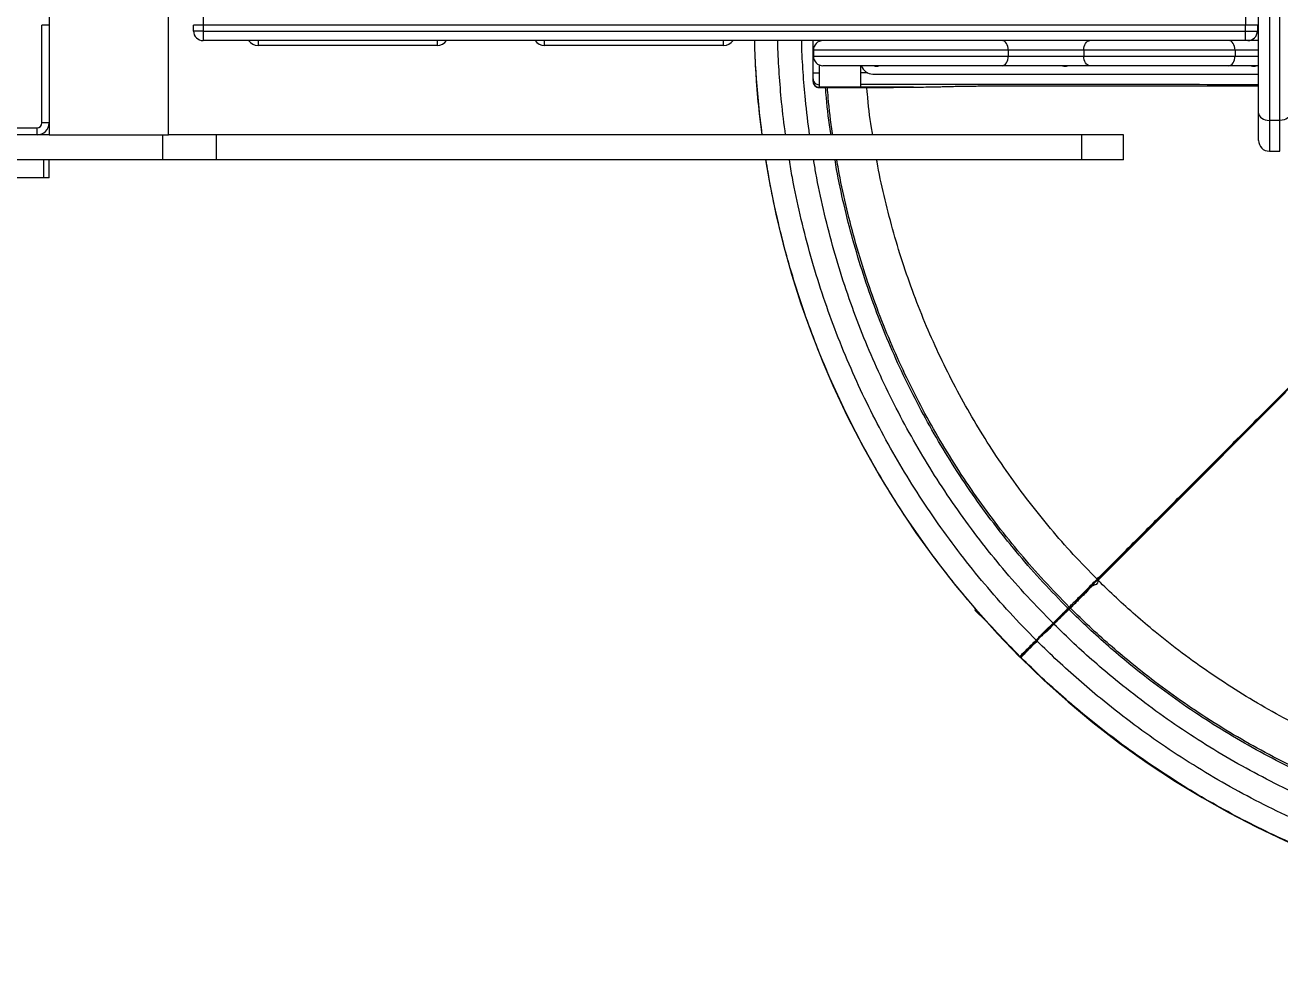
# Model space of a CAD drawing. Header units: millimetres. Extents: x -6600 to 7025, y -6221 to 3623.
# Drawn here: x 3396 to 4447, y -1046 to -256 of the extents above; entities that cross this region are included whole.
import ezdxf

# ---------------------------------------------------------------- set-up
doc = ezdxf.new("R2010")
doc.units = ezdxf.units.MM
for name, color, linetype in [('DIKOM_ЗОНА', 80, 'Continuous'), ('DIKOM_ОБЪЕКТ', 7, 'Continuous'), ('DIKOM_РАЗМЕР_ЗОНА', 7, 'Continuous'), ('DIKOM_РАЗМЕР_ОБЪЕКТА', 7, 'Continuous')]:
    doc.layers.add(name, color=color, linetype=linetype)
doc.styles.add('style1', font='arial.ttf', dxfattribs={"width": 0.8})
doc.dimstyles.new('1-50', dxfattribs={"dimtxt": 300, "dimasz": 200, "dimexe": 100, "dimexo": 0, "dimgap": 100, "dimtad": 1, "dimtxsty": 'style1', "dimcen": 200, "dimclrd": 7, "dimclre": 7, "dimclrt": 7, "dimadec": 1, "dimazin": 2, "dimtfac": 1, "dimtmove": 0, "dimatfit": 2, "dimfxl": 0, "dimlwd": 25, "dimlwe": 18, "dimarcsym": 0})

# ---------------------------------------------------------------- blocks, each defined once
blk = doc.blocks.new('*D0')
at = {"layer": 'Defpoints', "color": 0, "transparency": 16777216}
for p in [(5516.1, -354), (-3645.1, -372.5), (5516.1, -5541.8)]:
    blk.add_point(p, dxfattribs=at)
at = {"layer": 'DIKOM_РАЗМЕР_ОБЪЕКТА', "color": 7, "lineweight": 18, "transparency": 16777216}
for p, q in [((5516.1, -354), (5516.1, -5641.8)), ((-3645.1, -372.5), (-3645.1, -5641.8))]:
    blk.add_line(p, q, dxfattribs=at)
at = {"layer": 'DIKOM_РАЗМЕР_ОБЪЕКТА', "color": 7, "lineweight": 25, "transparency": 16777216}
blk.add_line((-3445.1, -5541.8), (5316.1, -5541.8), dxfattribs=at)
at = {"layer": 'DIKOM_РАЗМЕР_ОБЪЕКТА', "color": 7, "transparency": 16777216}
for points in [[(-3445.1, -5508.5), (-3445.1, -5575.1), (-3645.1, -5541.8)], [(5316.1, -5508.5), (5316.1, -5575.1), (5516.1, -5541.8)]]:
    blk.add_solid(points, dxfattribs=at)
at = {"layer": 'DIKOM_РАЗМЕР_ОБЪЕКТА', "color": 7, "transparency": 16777216, "insert": (935.5, -5288.6), "char_height": 300, "attachment_point": 5, "style": 'style1'}
blk.add_mtext('9150', dxfattribs=at)
blk = doc.blocks.new('*D3')
at = {"layer": 'Defpoints', "color": 0, "transparency": 16777216}
for p in [(-5145.1, 52.6), (7022.2, -451), (7022.2, -6120.9)]:
    blk.add_point(p, dxfattribs=at)
at = {"layer": 'DIKOM_РАЗМЕР_ЗОНА', "color": 7, "lineweight": 18, "transparency": 16777216}
for p, q in [((-5145.1, 52.6), (-5145.1, -6220.9)), ((7022.2, -451), (7022.2, -6220.9))]:
    blk.add_line(p, q, dxfattribs=at)
at = {"layer": 'DIKOM_РАЗМЕР_ЗОНА', "color": 7, "lineweight": 25, "transparency": 16777216}
blk.add_line((-4945.1, -6120.9), (6822.2, -6120.9), dxfattribs=at)
at = {"layer": 'DIKOM_РАЗМЕР_ЗОНА', "color": 7, "transparency": 16777216}
for points in [[(-4945.1, -6087.6), (-4945.1, -6154.2), (-5145.1, -6120.9)], [(6822.2, -6087.6), (6822.2, -6154.2), (7022.2, -6120.9)]]:
    blk.add_solid(points, dxfattribs=at)
at = {"layer": 'DIKOM_РАЗМЕР_ЗОНА', "color": 7, "transparency": 16777216, "insert": (938.6, -5867.7), "char_height": 300, "attachment_point": 5, "style": 'style1'}
blk.add_mtext('12150', dxfattribs=at)

msp = doc.modelspace()

# ---------------------------------------------------------------- linework, layer by layer
at = {"layer": 'DIKOM_ЗОНА', "color": 3}
msp.add_lwpolyline([(476.69, -3458.2, 0.38398816), (1968.54, -2114.347, -0.38398816), (2217.182, -1890.372), (3117.269, -1890.372, -0.18113566), (3281.507, -1951.889, 0.64364085), (7025.338, -248.407), (7025.338, 952.848, 0.1990239), (6732.141, 1660.258), (6371.867, 2020.224, 0.19880084), (5665.063, 2312.814), (5272.509, 2312.814, -0.36782377), (5025.739, 2522.753, 0.36782377), (3732.558, 3622.925), (2016.737, 3622.925, 0.16481903), (1530.425, 3458.142, -0.16481903), (1044.112, 3293.358)], format="xyb", dxfattribs=at)
at = {"layer": 'DIKOM_ОБЪЕКТ', "color": 7, "linetype": 'Continuous', "lineweight": 15}
for p, q in [((4437.79, 539.433), (4437.79, -336.177)), ((4446.589, -336.177), (4446.589, 539.433)), ((4428.69, -330.186), (4428.69, 533.442)), ((3415.689, -248.372), (3415.689, -348.372)), ((3515.69, -348.372), (3515.69, -248.372)), ((3544.689, -248.372), (3544.689, -256.372)), ((4417.69, -248.372), (4417.69, -256.372)), ((3409.69, -338.372), (3409.69, -256.372)), ((3415.689, -256.372), (3409.69, -256.372)), ((3544.689, -256.372), (3536.69, -256.372)), ((3536.69, -261.372), (3536.69, -256.372)), ((3544.689, -261.372), (3536.69, -261.372)), ((4417.69, -256.372), (3544.689, -256.372)), ((3544.689, -256.372), (3544.689, -261.372)), ((3544.689, -261.372), (3544.689, -269.372)), ((3544.689, -261.372), (4417.69, -261.372)), ((4427.689, -256.372), (4417.69, -256.372)), ((4417.69, -261.372), (4417.69, -256.372)), ((4417.69, -269.372), (4417.69, -261.372)), ((4417.69, -261.372), (4427.689, -261.372)), ((4427.689, -256.372), (4427.689, -261.372)), ((4428.69, -256.372), (4427.689, -256.372)), ((4427.689, -261.372), (4428.69, -261.372)), ((4417.69, -269.372), (3544.689, -269.372)), ((3590.69, -269.372), (3590.69, -273.372)), ((3740.69, -269.372), (3740.69, -273.372)), ((3830.69, -273.372), (3830.69, -269.372)), ((3980.689, -273.372), (3980.689, -269.372)), ((4055.69, -296.345), (4055.69, -269.372)), ((4060.69, -269.372), (4060.69, -270.106)), ((4419.689, -269.372), (4417.69, -269.372)), ((4428.69, -269.372), (4419.689, -269.372)), ((3740.69, -273.372), (3590.69, -273.372)), ((3980.689, -273.372), (3830.69, -273.372)), ((4218.983, -277.372), (4055.88, -277.372)), ((4055.88, -277.372), (4055.88, -282.372)), ((4055.88, -282.372), (4218.983, -282.372)), ((4218.983, -277.372), (4218.983, -282.372)), ((4282.397, -277.372), (4218.983, -277.372)), ((4218.983, -282.372), (4282.397, -282.372)), ((4282.397, -277.372), (4282.397, -282.372)), ((4408.983, -277.372), (4282.397, -277.372)), ((4282.397, -282.372), (4408.983, -282.372)), ((4408.983, -277.372), (4408.983, -282.372)), ((4428.69, -277.372), (4408.983, -277.372)), ((4408.983, -282.372), (4428.69, -282.372)), ((4060.69, -289.69), (4060.69, -296.345)), ((4213.909, -290.372), (4063.88, -290.372)), ((4095.69, -296.345), (4095.69, -290.372)), ((4287.47, -290.372), (4213.909, -290.372)), ((4403.91, -290.372), (4287.47, -290.372)), ((4428.69, -290.372), (4403.91, -290.372)), ((4055.69, -296.345), (4060.69, -296.345)), ((4055.69, -303.373), (4055.69, -301.345)), ((4055.69, -303.695), (4055.69, -303.373)), ((4101.308, -296.345), (4095.69, -296.345)), ((4105.689, -297.372), (4428.69, -297.372)), ((4060.69, -306.344), (4060.69, -308.372)), ((4095.69, -308.372), (4060.69, -308.372)), ((4060.69, -308.372), (4060.69, -308.695)), ((4060.69, -308.695), (4082.177, -308.695)), ((4139.643, -308.372), (4095.69, -308.372)), ((4428.69, -352.933), (4428.69, -330.186)), ((4446.589, -336.177), (4437.79, -336.177)), ((4437.79, -336.177), (4437.79, -362.033)), ((4446.589, -362.033), (4446.589, -336.177)), ((2725.69, -342.372), (3405.69, -342.372)), ((3405.69, -348.372), (3405.69, -342.372)), ((3415.689, -338.372), (3409.69, -338.372)), ((3415.689, -348.372), (2715.69, -348.372)), ((3415.689, -348.372), (3515.69, -348.372)), ((3511.08, -369.372), (3511.08, -348.372)), ((3556.042, -348.372), (3515.69, -348.372)), ((3556.042, -369.372), (3556.042, -348.372)), ((4280.65, -348.372), (3556.042, -348.372)), ((4280.65, -369.372), (4280.65, -348.372)), ((4315.689, -348.372), (4280.65, -348.372)), ((4315.689, -369.372), (4315.689, -348.372)), ((4315.689, -369.372), (4315.689, -348.372)), ((4315.689, -348.372), (4315.689, -348.372)), ((4437.79, -362.033), (4446.589, -362.033)), ((3511.08, -369.372), (2655.69, -369.372)), ((3411.427, -384.372), (3411.427, -369.372)), ((3415.689, -384.372), (3415.689, -369.372)), ((3556.042, -369.372), (3511.08, -369.372)), ((4280.65, -369.372), (3556.042, -369.372)), ((4315.689, -369.372), (4280.65, -369.372)), ((4315.689, -369.372), (4315.689, -369.372)), ((3411.427, -384.372), (3352.681, -384.372)), ((3415.689, -384.372), (3411.427, -384.372)), ((4293.726, -721.479), (4291.436, -723.735)), ((4191.694, -745.942), (4191.206, -746.43)), ((4269.078, -744.983), (4269.125, -745.86)), ((4270.158, -743.903), (4270.22, -745.041)), ((4191.206, -746.43), (4200.164, -755.389)), ((4256.573, -757.489), (4257.103, -758.017)), ((4257.1, -758.007), (4257.1, -758.007)), ((4242.431, -771.631), (4242.963, -772.161)), ((4228.795, -785.266), (4229.667, -785.313))]:
    msp.add_line(p, q, dxfattribs=at)
at = {"layer": 'DIKOM_ОБЪЕКТ', "color": 7, "linetype": 'Continuous', "lineweight": 15, "flags": 128}
for points in [[(4218.983, -277.372), (4218.885, -275.811), (4218.596, -274.31), (4218.128, -272.927), (4217.497, -271.715), (4216.728, -270.72), (4215.851, -269.981), (4214.899, -269.526), (4213.909, -269.372)], [(4282.397, -277.372), (4282.494, -275.811), (4282.782, -274.31), (4283.252, -272.927), (4283.882, -271.715), (4284.651, -270.72), (4285.528, -269.981), (4286.48, -269.526), (4287.47, -269.372)], [(4408.983, -277.372), (4408.885, -275.811), (4408.596, -274.31), (4408.128, -272.927), (4407.497, -271.715), (4406.728, -270.72), (4405.851, -269.981), (4404.899, -269.526), (4403.91, -269.372)], [(4213.909, -290.372), (4214.899, -290.218), (4215.851, -289.763), (4216.728, -289.024), (4217.497, -288.029), (4218.128, -286.816), (4218.596, -285.433), (4218.885, -283.933), (4218.983, -282.372)], [(4287.47, -290.372), (4286.48, -290.218), (4285.528, -289.763), (4284.651, -289.024), (4283.882, -288.029), (4283.252, -286.816), (4282.782, -285.433), (4282.494, -283.933), (4282.397, -282.372)], [(4403.91, -290.372), (4404.899, -290.218), (4405.851, -289.763), (4406.728, -289.024), (4407.497, -288.029), (4408.128, -286.816), (4408.596, -285.433), (4408.885, -283.933), (4408.983, -282.372)], [(4235.689, -307.195), (4238.69, -307.195), (4250.689, -307.195), (4298.69, -307.194), (4428.69, -307.194)], [(4428.69, -330.186), (4428.864, -331.354), (4429.382, -332.478), (4430.223, -333.514), (4431.355, -334.422), (4432.733, -335.167), (4434.307, -335.72), (4436.014, -336.061), (4437.79, -336.177)], [(4455.689, -330.186), (4455.515, -331.354), (4454.997, -332.478), (4454.156, -333.514), (4453.024, -334.422), (4451.646, -335.167), (4450.072, -335.72), (4448.365, -336.061), (4446.589, -336.177)], [(4015.867, -369.372), (4018.767, -386.829), (4024.462, -414.644), (4030.6, -439.958), (4037.609, -465.067), (4045.475, -489.928), (4054.185, -514.498), (4063.725, -538.736), (4072.124, -558.263), (4084.19, -583.964), (4097.211, -609.204), (4111.161, -633.933), (4126.026, -658.122), (4141.79, -681.747), (4158.42, -704.759), (4174.867, -725.857), (4192.056, -746.374), (4209.956, -766.275), (4228.537, -785.524), (4228.537, -785.524), (4228.537, -785.524)], [(4450.658, -564.814), (4437.16, -578.335), (4423.882, -591.638), (4407.44, -608.109), (4391.408, -624.166), (4375.834, -639.766), (4360.759, -654.866), (4346.225, -669.424), (4332.27, -683.4), (4318.936, -696.757), (4306.257, -709.457), (4294.285, -721.45), (4294.285, -721.45), (4294.285, -721.45)], [(4293.705, -721.456), (4293.709, -721.451), (4293.736, -721.421)], [(4269.078, -744.983), (4269.683, -744.379), (4270.158, -743.903)], [(4242.431, -771.631), (4250.35, -763.711), (4256.573, -757.489)], [(4228.537, -785.524), (4228.681, -785.38), (4228.795, -785.266)], [(4229.741, -785.505), (4229.699, -785.546), (4229.475, -785.77)], [(4229.483, -786.469), (4248.967, -805.204), (4269.111, -823.24), (4289.876, -840.543), (4312.338, -857.909), (4335.44, -874.43), (4359.135, -890.071), (4381.374, -903.63), (4404.085, -916.429), (4427.227, -928.446), (4450.76, -939.661), (4474.644, -950.054), (4494.391, -957.923), (4521.096, -967.564), (4548.151, -976.205), (4575.5, -983.826), (4603.117, -990.419), (4630.969, -995.978), (4658.999, -1000.49), (4685.548, -1003.779), (4712.21, -1006.133), (4738.94, -1007.548), (4765.69, -1008.02), (4765.69, -1008.02)]]:
    msp.add_lwpolyline(points, dxfattribs=at)
at = {"layer": 'DIKOM_ОБЪЕКТ', "color": 7, "linetype": 'Continuous', "lineweight": 15}
for centre, radius, start, end in [((3544.69, -261.372), 8, 180, 270), ((4419.69, -261.372), 8, 270, 0), ((3590.69, -263.372), 10, 216.869898, 270), ((3740.69, -263.372), 10, 270, 323.130102), ((3830.69, -263.372), 10, 216.869898, 270), ((3980.69, -263.372), 10, 270, 323.130102), ((4063.88, -277.372), 8, 90, 180), ((4063.88, -282.372), 8, 180, 270), ((4105.69, -287.372), 10, 197.457603, 270), ((4108.69, -286.372), 4.5, 242.733956, 297.266044), ((4266.69, -286.372), 4.5, 242.733956, 297.266044), ((4424.69, -286.372), 4.5, 242.733956, 297.266044), ((4060.689, -301.344), 4.999, 180.002644, 270.007396), ((4060.689, -303.372), 4.999, 180.002655, 270.007383), ((4060.689, -303.695), 4.999, 180.002647, 270.007396), ((3405.69, -338.372), 4, 270, 0), ((3405.69, -338.372), 10, 270, 0), ((4437.79, -352.933), 9.1, 180, 270), ((4293.993, -721.767), 0.431, 47.351596, 126.56955), ((4408.948, -884.142), 195.96, 134.700158, 135.146347), ((4270.762, -745.214), 0.505, 108.691702, 141.603056), ((4270.759, -745.21), 0.5, 45.390475, 108.517166), ((4397.148, -618.333), 197.799, 224.923426, 225.031099), ((4253.18, -762.185), 5.729, 43.104843, 46.817079), ((4271.62, -743.784), 40.331, 224.704569, 225.237495)]:
    msp.add_arc(centre, radius, start, end, dxfattribs=at)
for points, knots in [([(4006.428, -269.372), (4006.467, -271.826), (4006.652, -283.292), (4007.975, -303.735), (4009.985, -327.635), (4011.983, -342.469), (4012.778, -348.372)], [0, 0, 0, 0, 0.09285442, 0.43382125, 0.7746865, 1, 1, 1, 1]), ([(4013.07, -348.372), (4011.998, -339.854), (4009.909, -323.263), (4007.986, -298.483), (4006.933, -280.66), (4006.782, -270.95), (4006.758, -269.372)], [0, 0, 0, 0, 0.32478151, 0.63257112, 0.94028038, 1, 1, 1, 1]), ([(4032.558, -348.372), (4031.371, -339.225), (4029.159, -322.194), (4027.23, -297.148), (4026.205, -279.956), (4026.061, -270.691), (4026.041, -269.372)], [0, 0, 0, 0, 0.34881324, 0.64949339, 0.95009532, 1, 1, 1, 1]), ([(4052.698, -348.372), (4051.422, -338.573), (4049.146, -321.105), (4047.188, -295.838), (4046.198, -279.3), (4046.059, -270.472), (4046.041, -269.372)], [0, 0, 0, 0, 0.37365781, 0.66606819, 0.95840203, 1, 1, 1, 1]), ([(4055.69, -301.345), (4055.69, -301.28), (4055.69, -301.15), (4055.69, -300.264), (4055.69, -298.978), (4055.69, -297.589), (4055.69, -296.687), (4055.69, -296.345)], [0, 0, 0, 0, 0.21676157, 0.43358681, 0.65059419, 0.86746018, 1, 1, 1, 1]), ([(4060.69, -296.345), (4060.69, -296.345), (4060.69, -297.028), (4060.69, -298.833), (4060.69, -301.613), (4060.69, -304.186), (4060.69, -305.956), (4060.69, -306.215), (4060.69, -306.344)], [0, 0, 0, 0, 0.00000388, 0.13242013, 0.34958135, 0.56670539, 0.78356251, 1, 1, 1, 1]), ([(4095.69, -306.229), (4095.69, -305.928), (4095.69, -305.328), (4095.69, -302.98), (4095.69, -299.894), (4095.69, -297.528), (4095.69, -296.345)], [0, 0, 0, 0, 0.24998098, 0.499984, 0.74998943, 1, 1, 1, 1]), ([(4070.553, -348.372), (4070.495, -348.024), (4068.792, -337.7), (4067.316, -324.451), (4066.283, -311.534), (4066.056, -308.695)], [0, 0, 0, 0, 0.02650601, 0.78600633, 1, 1, 1, 1]), ([(4072.1, -348.372), (4072.031, -347.952), (4070.315, -337.579), (4068.839, -324.329), (4067.811, -311.484), (4067.588, -308.695)], [0, 0, 0, 0, 0.03196748, 0.78977848, 1, 1, 1, 1]), ([(4082.177, -308.695), (4084.245, -308.694), (4089.042, -308.692), (4096.536, -308.678), (4104.665, -308.651), (4112.715, -308.612), (4121.378, -308.556), (4130.515, -308.479), (4136.588, -308.408), (4139.643, -308.372)], [0, 0, 0, 0, 0.10113188, 0.23460038, 0.36807216, 0.50542081, 0.64276229, 0.82027611, 1, 1, 1, 1]), ([(4095.69, -308.372), (4095.69, -308.032), (4095.69, -307.501), (4095.69, -306.872), (4095.69, -306.588), (4095.69, -306.446), (4095.69, -306.411), (4095.69, -306.289), (4095.69, -306.229)], [0, 0, 0, 0, 0.50001332, 0.78001985, 0.90322252, 0.93548988, 0.96775826, 1, 1, 1, 1]), ([(4428.69, -306.297), (4412.252, -306.294), (4301.252, -306.268), (4190.252, -306.247), (4095.69, -306.229)], [0, 0, 0, 0, 0.14808877, 1, 1, 1, 1]), ([(4105.471, -348.372), (4105.141, -346.406), (4103.225, -334.958), (4101.677, -321.694), (4100.767, -310.387), (4100.628, -308.663)], [0, 0, 0, 0, 0.14944752, 0.87031879, 1, 1, 1, 1]), ([(4139.643, -308.372), (4142.525, -308.333), (4148.325, -308.256), (4155.458, -308.128), (4161.465, -308.001), (4164.606, -307.916), (4166.183, -307.873)], [0, 0, 0, 0, 0.27748838, 0.55845158, 0.77836779, 1, 1, 1, 1]), ([(4166.183, -307.873), (4167.969, -307.826), (4171.438, -307.735), (4177.708, -307.613), (4184.513, -307.506), (4191.572, -307.418), (4198.68, -307.347), (4205.681, -307.292), (4212.946, -307.249), (4220.415, -307.218), (4228.018, -307.198), (4233.134, -307.196), (4235.689, -307.195)], [0, 0, 0, 0, 0.116756194, 0.226725251, 0.337049336, 0.447019657, 0.539114052, 0.631417278, 0.723508442, 0.815606437, 0.907904116, 1, 1, 1, 1]), ([(4293.447, -720.614), (4296.881, -717.18), (4303.802, -710.259), (4314.949, -699.112), (4326.747, -687.314), (4339.233, -674.828), (4352.373, -661.688), (4366.145, -647.916), (4380.516, -633.545), (4395.448, -618.613), (4410.899, -603.163), (4426.819, -587.242), (4443.154, -570.908), (4459.847, -554.214), (4476.835, -537.226), (4494.055, -520.006), (4511.439, -502.622), (4528.918, -485.143), (4546.426, -467.636), (4563.893, -450.169), (4581.252, -432.809), (4598.44, -415.622), (4615.295, -398.766), (4631.766, -382.296), (4647.804, -366.257), (4663.466, -350.595), (4678.699, -335.362), (4693.104, -320.958), (4702.269, -311.793), (4706.624, -307.438)], [0, 0, 0, 0, 0.03460364, 0.06973938, 0.10538134, 0.14150019, 0.17806374, 0.21503718, 0.2523826, 0.29005941, 0.32802588, 0.36623598, 0.40464441, 0.44320152, 0.4818599, 0.52056839, 0.55927678, 0.59793512, 0.63649335, 0.67490155, 0.71311163, 0.75107768, 0.7887545, 0.8254431, 0.86177282, 0.89770882, 0.9332169, 0.96826745, 1, 1, 1, 1]), ([(4228.795, -785.266), (4222.433, -778.772), (4209.71, -765.781), (4191.529, -745.445), (4174.037, -724.514), (4157.324, -702.959), (4141.39, -680.818), (4125.364, -656.77), (4109.441, -630.723), (4093.848, -602.61), (4079.458, -573.858), (4066.768, -545.574), (4055.649, -517.869), (4045.972, -490.846), (4037.327, -463.475), (4029.704, -435.8), (4023.203, -407.846), (4018.711, -385.686), (4016.756, -372.8), (4016.236, -369.372)], [0, 0, 0, 0, 0.05743898, 0.11488425, 0.17231755, 0.2297654, 0.28719782, 0.34464445, 0.41233496, 0.48003747, 0.54772721, 0.61543036, 0.67586803, 0.73631666, 0.79675831, 0.85720298, 0.91764939, 0.97808907, 1, 1, 1, 1]), ([(4242.431, -771.631), (4235.006, -764.019), (4220.158, -748.796), (4199.158, -724.772), (4179.142, -699.933), (4160.232, -674.235), (4142.55, -647.91), (4126.107, -621.013), (4110.911, -593.613), (4096.885, -565.592), (4083.974, -536.811), (4072.222, -507.303), (4061.692, -477.116), (4052.455, -446.502), (4044.625, -415.51), (4039.053, -389.777), (4036.606, -374.313), (4035.824, -369.372)], [0, 0, 0, 0, 0.06939655, 0.13879102, 0.2081903, 0.2775824, 0.34698325, 0.41513502, 0.48329823, 0.55144936, 0.61961303, 0.68915433, 0.75870987, 0.82825006, 0.89780603, 0.96734623, 1, 1, 1, 1]), ([(4256.573, -757.489), (4249.349, -750.083), (4234.901, -735.272), (4214.47, -711.896), (4194.994, -687.729), (4176.596, -662.725), (4159.392, -637.112), (4143.393, -610.942), (4128.607, -584.283), (4114.962, -557.018), (4102.399, -529.016), (4090.965, -500.304), (4080.72, -470.934), (4071.729, -441.147), (4064.121, -410.991), (4058.902, -387.04), (4056.679, -373.088), (4056.087, -369.372)], [0, 0, 0, 0, 0.069915031, 0.139827034, 0.209744733, 0.279654724, 0.349574351, 0.418234988, 0.486907303, 0.555566698, 0.62423969, 0.694299898, 0.764374867, 0.83443439, 0.904510087, 0.974569267, 1, 1, 1, 1]), ([(4269.078, -744.983), (4262.032, -737.76), (4247.939, -723.312), (4228.009, -700.51), (4209.012, -676.937), (4191.065, -652.547), (4174.284, -627.563), (4158.678, -602.036), (4144.256, -576.032), (4130.945, -549.437), (4118.691, -522.122), (4107.537, -494.116), (4097.546, -465.467), (4088.772, -436.413), (4081.364, -406.995), (4076.451, -384.62), (4074.428, -372.004), (4074.006, -369.372)], [0, 0, 0, 0, 0.070405323, 0.14080698, 0.211214673, 0.281614719, 0.352023773, 0.421165267, 0.490318471, 0.559459075, 0.628613462, 0.699164238, 0.769730126, 0.840280427, 0.910846902, 0.981397003, 1, 1, 1, 1]), ([(4270.158, -743.903), (4263.127, -736.695), (4249.065, -722.279), (4229.179, -699.527), (4210.223, -676.005), (4192.316, -651.668), (4175.57, -626.739), (4159.999, -601.267), (4145.607, -575.319), (4132.326, -548.782), (4120.098, -521.527), (4108.969, -493.582), (4098.999, -464.995), (4090.244, -436.004), (4082.853, -406.65), (4077.967, -384.411), (4075.961, -371.911), (4075.553, -369.372)], [0, 0, 0, 0, 0.07044874, 0.14089426, 0.21134544, 0.28178922, 0.3522427, 0.42142706, 0.49062365, 0.55980706, 0.62900428, 0.69959906, 0.77020905, 0.84080319, 0.91141338, 0.98200742, 1, 1, 1, 1]), ([(4293.447, -720.614), (4286.746, -713.745), (4273.346, -700.006), (4254.393, -678.324), (4236.329, -655.906), (4219.263, -632.714), (4203.305, -608.956), (4188.465, -584.681), (4174.75, -559.953), (4162.092, -534.664), (4150.44, -508.689), (4139.832, -482.058), (4130.334, -454.814), (4121.981, -427.187), (4114.971, -399.207), (4110.643, -379.906), (4109.009, -369.894), (4108.924, -369.372)], [0, 0, 0, 0, 0.07145606, 0.14290988, 0.21436879, 0.28582075, 0.35728168, 0.4274564, 0.49764264, 0.56781615, 0.63800342, 0.70960843, 0.78122844, 0.85283268, 0.92445327, 0.99605725, 1, 1, 1, 1]), ([(4619.303, -395.497), (4617.769, -397.035), (4613.364, -401.449), (4606.044, -408.784), (4597.35, -417.496), (4588.619, -426.241), (4579.864, -435.011), (4571.092, -443.797), (4562.312, -452.591), (4553.531, -461.386), (4544.757, -470.171), (4535.998, -478.941), (4527.262, -487.687), (4518.558, -496.402), (4509.893, -505.076), (4501.272, -513.707), (4492.689, -522.298), (4484.138, -530.859), (4475.616, -539.388), (4467.132, -547.881), (4458.693, -556.327), (4450.308, -564.721), (4441.984, -573.052), (4433.729, -581.314), (4425.553, -589.498), (4417.461, -597.596), (4409.464, -605.601), (4401.567, -613.504), (4393.78, -621.298), (4386.108, -628.976), (4378.559, -636.531), (4371.141, -643.956), (4363.852, -651.251), (4356.681, -658.428), (4349.626, -665.488), (4342.691, -672.429), (4335.892, -679.234), (4329.231, -685.899), (4322.723, -692.412), (4316.483, -698.657), (4312.496, -702.647), (4310.565, -704.579)], [0, 0, 0, 0, 0.01388773, 0.03987302, 0.06588464, 0.09191768, 0.11796293, 0.14401403, 0.17006218, 0.19609958, 0.22212142, 0.24812021, 0.27409, 0.3000236, 0.32591682, 0.35175042, 0.37756548, 0.40343817, 0.42936523, 0.45533753, 0.4813498, 0.50739239, 0.53345952, 0.5595438, 0.58563494, 0.61172481, 0.63780373, 0.66386444, 0.68989824, 0.71589842, 0.74185783, 0.76776985, 0.79362789, 0.81949103, 0.84547044, 0.87147341, 0.89749277, 0.92352106, 0.94954819, 0.97556639, 1, 1, 1, 1]), ([(4310.565, -704.579), (4310.44, -704.704), (4308.519, -706.628), (4304.814, -710.282), (4299.791, -715.099), (4296.053, -718.79), (4294.237, -720.806), (4293.708, -721.393)], [0, 0, 0, 0, 0.02110482, 0.32559158, 0.64517576, 0.89666319, 1, 1, 1, 1]), ([(4270.158, -743.903), (4270.274, -743.787), (4270.508, -743.553), (4271.761, -742.3), (4273.686, -740.376), (4276.338, -737.724), (4279.67, -734.391), (4283.662, -730.4), (4288.206, -725.855), (4291.706, -722.355), (4293.447, -720.614)], [0, 0, 0, 0, 0.12340441, 0.24816609, 0.37385079, 0.50000105, 0.62615013, 0.7518354, 0.87659778, 1, 1, 1, 1]), ([(4270.512, -744.994), (4270.592, -744.912), (4270.819, -744.68), (4272.061, -743.434), (4274.08, -741.409), (4276.752, -738.731), (4280.103, -735.375), (4284.101, -731.372), (4287.881, -727.585), (4290.492, -724.972), (4291.425, -724.039)], [0, 0, 0, 0, 0.08290416, 0.23430023, 0.37158066, 0.50885997, 0.65013014, 0.79140148, 0.92550868, 1, 1, 1, 1]), ([(4294.285, -721.45), (4294.285, -721.45), (4294.285, -725.253), (4288.465, -725.536), (4285.039, -731.236), (4280.849, -734.832), (4277.605, -738.273), (4274.913, -740.948), (4272.859, -743.042), (4271.555, -744.379), (4271.11, -744.854), (4271.11, -744.854), (4271.11, -744.854)], [0, 0, 0, 0, 0.00000031, 0.11930925, 0.23861712, 0.36189135, 0.48560484, 0.60932, 0.73259406, 0.86629622, 0.99999938, 1, 1, 1, 1]), ([(4765.69, -916.223), (4756.094, -916.104), (4736.904, -915.865), (4708.17, -913.935), (4679.545, -910.857), (4651.078, -906.525), (4622.995, -901.009), (4595.337, -894.338), (4568.154, -886.551), (4541.321, -877.618), (4514.714, -867.491), (4488.383, -856.159), (4462.398, -843.618), (4436.974, -829.964), (4412.168, -815.228), (4388.016, -799.431), (4364.575, -782.609), (4343.811, -766.311), (4325.572, -750.831), (4309.627, -736.457), (4299.399, -726.453), (4294.285, -721.45)], [0, 0, 0, 0, 0.0550037, 0.11000705, 0.16501292, 0.22001379, 0.27502155, 0.32903916, 0.38306559, 0.43708136, 0.4911088, 0.54622812, 0.60135803, 0.65647617, 0.71160648, 0.76672405, 0.82185455, 0.8769728, 0.91798659, 0.95898997, 1, 1, 1, 1]), ([(4256.573, -757.489), (4257.328, -756.733), (4258.884, -755.178), (4261.192, -752.87), (4263.412, -750.649), (4265.4, -748.662), (4267.026, -747.035), (4268.194, -745.867), (4268.916, -745.146), (4269.025, -745.036), (4269.078, -744.983)], [0, 0, 0, 0, 0.116705, 0.2402457, 0.36879343, 0.50000517, 0.63121153, 0.75975888, 0.88329709, 1, 1, 1, 1]), ([(4269.368, -745.89), (4269.347, -745.907), (4269.291, -745.955), (4269.05, -746.177), (4268.566, -746.643), (4267.859, -747.329), (4266.96, -748.209), (4265.891, -749.262), (4264.659, -750.481), (4263.291, -751.836), (4261.812, -753.307), (4260.243, -754.869), (4258.661, -756.444), (4257.606, -757.5), (4257.099, -758.007)], [0, 0, 0, 0, 0.04944902, 0.13365131, 0.22345842, 0.31103733, 0.39763817, 0.48491606, 0.57146253, 0.65817709, 0.74562426, 0.83246091, 0.91956131, 1, 1, 1, 1]), ([(4270.028, -745.932), (4270.028, -745.932), (4270.028, -745.932), (4269.923, -745.988), (4269.566, -746.311), (4268.788, -747.029), (4267.695, -748.073), (4266.277, -749.447), (4264.524, -751.161), (4262.541, -753.117), (4260.465, -755.176), (4258.735, -756.895), (4257.698, -757.934), (4257.363, -758.27)], [0, 0, 0, 0, 0.00000218, 0.05887817, 0.16737597, 0.27587357, 0.3836082, 0.49134794, 0.61089196, 0.73042748, 0.83921803, 0.94800485, 1, 1, 1, 1]), ([(4270.608, -744.766), (4270.539, -744.79), (4270.4, -744.838), (4270.383, -744.884), (4270.022, -745.069), (4269.683, -745.493), (4269.348, -745.912)], [0, 0, 0, 0, 0.01255814, 0.02502779, 0.03724315, 1, 1, 1, 1]), ([(4269.373, -745.894), (4269.376, -745.891), (4269.417, -745.848), (4269.531, -745.803), (4269.697, -745.777), (4269.846, -745.81), (4269.957, -745.867), (4270.007, -745.911), (4270.03, -745.931)], [0, 0, 0, 0, 0.01715939, 0.25112937, 0.48513335, 0.71875381, 0.87438699, 1, 1, 1, 1]), ([(4270.03, -745.931), (4270.03, -745.931), (4270.029, -745.932), (4270.029, -745.932), (4270.028, -745.932)], [0, 0, 0, 0, 0.50036956, 1, 1, 1, 1]), ([(4765.69, -950.687), (4755.599, -950.561), (4735.418, -950.31), (4705.202, -948.28), (4675.1, -945.043), (4645.164, -940.487), (4615.631, -934.688), (4586.546, -927.672), (4557.96, -919.482), (4529.743, -910.089), (4501.763, -899.44), (4474.074, -887.522), (4446.747, -874.334), (4420.011, -859.976), (4393.925, -844.479), (4368.527, -827.868), (4343.876, -810.177), (4322.05, -793.045), (4302.885, -776.78), (4286.141, -761.688), (4275.4, -751.184), (4270.028, -745.932)], [0, 0, 0, 0, 0.0550149, 0.11002611, 0.16504257, 0.22005213, 0.27507066, 0.32909808, 0.38313309, 0.43715977, 0.49119712, 0.54632543, 0.6014653, 0.65659336, 0.71173326, 0.76686118, 0.82200169, 0.87712914, 0.91809084, 0.95904193, 1, 1, 1, 1]), ([(4765.69, -949.159), (4755.621, -949.034), (4735.484, -948.783), (4705.334, -946.758), (4675.297, -943.528), (4645.426, -938.982), (4615.958, -933.195), (4586.936, -926.194), (4558.412, -918.023), (4530.256, -908.65), (4502.337, -898.024), (4474.708, -886.132), (4447.441, -872.973), (4420.763, -858.646), (4394.733, -843.183), (4369.391, -826.607), (4344.793, -808.955), (4323.015, -791.861), (4303.893, -775.632), (4287.186, -760.574), (4276.469, -750.094), (4271.11, -744.854)], [0, 0, 0, 0, 0.05501547, 0.11002705, 0.16504347, 0.22005557, 0.27507267, 0.32910046, 0.38313784, 0.43716401, 0.49120095, 0.54633059, 0.60147148, 0.65659933, 0.71174047, 0.76686878, 0.8220095, 0.87713796, 0.91809696, 0.95904512, 1, 1, 1, 1]), ([(4257.096, -758.011), (4254.473, -760.654), (4250.481, -764.677), (4245.728, -769.307), (4243.724, -771.468), (4242.974, -772.131), (4242.953, -772.15)], [0, 0, 0, 0, 0.55863212, 0.8499743, 0.99563537, 1, 1, 1, 1]), ([(4257.359, -758.274), (4256.149, -759.441), (4253.729, -761.775), (4249.636, -766.747), (4243.221, -769.089), (4243.221, -772.42), (4243.221, -772.42)], [0, 0, 0, 0, 0.25020736, 0.50042314, 0.99999702, 1, 1, 1, 1]), ([(4257.363, -758.27), (4257.361, -758.271), (4257.359, -758.272), (4257.359, -758.274), (4257.359, -758.274)], [0, 0, 0, 0, 0.99435472, 1, 1, 1, 1]), ([(4765.69, -968.372), (4755.345, -968.243), (4734.656, -967.986), (4703.679, -965.904), (4672.819, -962.586), (4642.129, -957.916), (4611.853, -951.97), (4582.035, -944.777), (4552.729, -936.382), (4523.801, -926.752), (4495.117, -915.835), (4466.731, -903.617), (4438.716, -890.097), (4411.307, -875.377), (4384.563, -859.49), (4358.526, -842.46), (4333.254, -824.324), (4310.855, -806.742), (4291.164, -790.029), (4273.935, -774.494), (4262.885, -763.681), (4257.359, -758.274)], [0, 0, 0, 0, 0.0549889, 0.10997495, 0.16496446, 0.21994954, 0.27494164, 0.32894204, 0.38295363, 0.43695376, 0.49096611, 0.54606748, 0.60118218, 0.65628416, 0.71139852, 0.76650016, 0.8216142, 0.87671643, 0.91781605, 0.95890412, 1, 1, 1, 1]), ([(4228.795, -785.266), (4228.853, -785.209), (4228.972, -785.09), (4229.759, -784.303), (4231.033, -783.029), (4232.806, -781.255), (4234.973, -779.089), (4237.394, -776.667), (4239.911, -774.151), (4241.607, -772.455), (4242.431, -771.631)], [0, 0, 0, 0, 0.11670631, 0.24024168, 0.36879225, 0.4999993, 0.63121538, 0.75975525, 0.88329788, 1, 1, 1, 1]), ([(4242.956, -772.155), (4242.612, -772.499), (4241.719, -773.391), (4240.264, -774.849), (4238.624, -776.493), (4237.037, -778.088), (4235.549, -779.585), (4234.186, -780.959), (4232.971, -782.185), (4231.922, -783.246), (4231.062, -784.121), (4230.402, -784.797), (4229.95, -785.269), (4229.769, -785.46), (4229.72, -785.523), (4229.705, -785.542)], [0, 0, 0, 0, 0.05008381, 0.12977376, 0.2136793, 0.29696027, 0.38029286, 0.46401055, 0.54719703, 0.63087352, 0.7142346, 0.79756377, 0.88146182, 0.96310714, 1, 1, 1, 1]), ([(4243.221, -772.42), (4243.221, -772.42), (4243.221, -773.505), (4240.562, -774.578), (4238.782, -777.012), (4236.563, -779.082), (4234.687, -781.032), (4233.024, -782.719), (4231.659, -784.128), (4230.638, -785.193), (4229.904, -785.984), (4229.798, -786.13), (4229.74, -786.21)], [0, 0, 0, 0, 0.000000997, 0.108924687, 0.217843411, 0.326794527, 0.435753774, 0.54455006, 0.653338734, 0.761985094, 0.870623472, 1, 1, 1, 1]), ([(4765.69, -988.372), (4755.058, -988.24), (4733.794, -987.975), (4701.957, -985.836), (4670.239, -982.425), (4638.697, -977.625), (4607.58, -971.514), (4576.934, -964.122), (4546.813, -955.493), (4517.082, -945.596), (4487.601, -934.375), (4458.426, -921.818), (4429.633, -907.923), (4401.463, -892.794), (4373.976, -876.465), (4347.216, -858.963), (4321.242, -840.323), (4298.219, -822.251), (4277.976, -805.069), (4260.263, -789.097), (4248.902, -777.979), (4243.221, -772.42)], [0, 0, 0, 0, 0.05498548, 0.10996924, 0.1649569, 0.2199403, 0.27492851, 0.32892824, 0.38293679, 0.43693576, 0.49094463, 0.54604377, 0.60115615, 0.65625517, 0.71136724, 0.76646655, 0.82157877, 0.87667812, 0.91779053, 0.95889131, 1, 1, 1, 1]), ([(4228.537, -785.524), (4228.548, -785.525), (4228.568, -785.528), (4228.748, -785.54), (4229.052, -785.559), (4229.399, -785.579), (4229.663, -785.594), (4229.748, -785.599)], [0, 0, 0, 0, 0.1891314, 0.37830936, 0.56449379, 0.85984375, 1, 1, 1, 1]), ([(4229.483, -786.469), (4229.483, -786.468), (4229.41, -786.394), (4229.312, -786.23), (4229.344, -785.971), (4229.414, -785.818), (4229.475, -785.771), (4229.476, -785.771)], [0, 0, 0, 0, 0.00524225, 0.47953854, 0.80330613, 0.99795733, 1, 1, 1, 1]), ([(4229.741, -786.212), (4229.739, -786.214), (4229.728, -786.224), (4229.684, -786.27), (4229.599, -786.353), (4229.524, -786.429), (4229.483, -786.469)], [0, 0, 0, 0, 0.02327023, 0.12474329, 0.53063575, 1, 1, 1, 1]), ([(4229.709, -785.544), (4229.683, -785.578), (4229.628, -785.652), (4229.591, -785.793), (4229.595, -785.945), (4229.643, -786.093), (4229.708, -786.171), (4229.74, -786.21)], [0, 0, 0, 0, 0.170981972, 0.378228294, 0.585497621, 0.792728532, 1, 1, 1, 1]), ([(4229.599, -785.809), (4229.597, -785.855), (4229.595, -785.952), (4229.643, -786.095), (4229.708, -786.173), (4229.741, -786.212)], [0, 0, 0, 0, 0.31335648, 0.65643342, 1, 1, 1, 1]), ([(4765.69, -1007.655), (4756.599, -1007.561), (4738.416, -1007.373), (4711.18, -1005.848), (4684.011, -1003.417), (4656.952, -999.993), (4630.028, -995.604), (4601.692, -989.932), (4572.015, -982.774), (4541.11, -973.92), (4510.604, -963.765), (4481.631, -952.738), (4454.178, -941.009), (4428.228, -928.744), (4402.758, -915.505), (4377.808, -901.314), (4353.412, -886.191), (4329.603, -870.155), (4306.421, -853.232), (4285.012, -836.335), (4265.315, -819.617), (4247.185, -803.274), (4235.556, -791.898), (4229.74, -786.21)], [0, 0, 0, 0, 0.0458357, 0.09167503, 0.13750634, 0.18334782, 0.22917825, 0.27501889, 0.32903523, 0.3830605, 0.43707602, 0.49110144, 0.53932929, 0.58756588, 0.6357971, 0.68403049, 0.73226551, 0.78049508, 0.82873248, 0.87695998, 0.91797791, 0.95898543, 1, 1, 1, 1]), ([(4229.74, -786.21), (4229.74, -786.21), (4229.74, -786.21), (4229.741, -786.211), (4229.741, -786.212)], [0, 0, 0, 0, 0.001449067, 1, 1, 1, 1])]:
    msp.add_open_spline(points, degree=3, knots=knots, dxfattribs=at)

# ---------------------------------------------------------------- dimensions: what is measured, and where the dimension line sits
at = {"layer": 'DIKOM_РАЗМЕР_ЗОНА'}
dim = msp.add_linear_dim(base=(7022.219, -6120.906), p1=(-5145.086, 52.645), p2=(7022.219, -451.033), text='12150', dimstyle='1-50', dxfattribs=at)
dim.commit()
dim.dimension.update_dxf_attribs({"geometry": '*D3', "text_midpoint": (938.567, -6120.906), "dimtype": 160})
at = {"layer": 'DIKOM_РАЗМЕР_ОБЪЕКТА'}
dim = msp.add_linear_dim(base=(5516.104, -5541.815), p1=(-3645.086, -372.472), p2=(5516.104, -353.956), text='9150', dimstyle='1-50', dxfattribs=at)
dim.commit()
dim.dimension.update_dxf_attribs({"geometry": '*D0', "text_midpoint": (935.509, -5541.815), "dimtype": 160})

doc.saveas('drawing.dxf')
